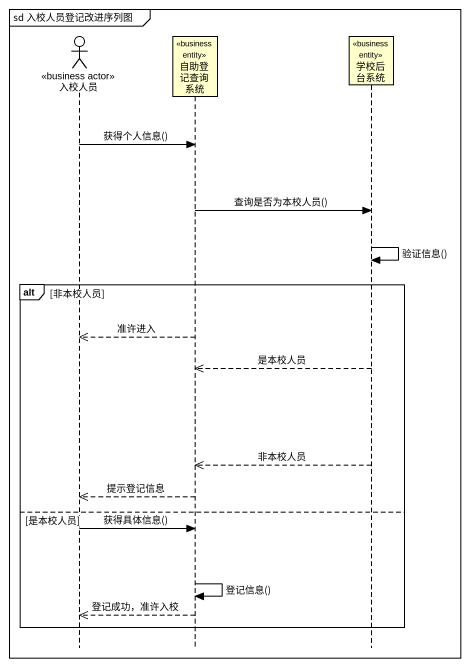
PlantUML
@startuml
mainframe sd 入校人员登记改进序列图
hide footbox
actor 入校人员 <<business actor>>
participant 自助登记查询系统 <<business entity>>
participant 学校后台系统 <<business entity>>

入校人员 -> 自助登记查询系统 : 获得个人信息()
自助登记查询系统 -> 学校后台系统 : 查询是否为本校人员()
学校后台系统 -> 学校后台系统 : 验证信息()
alt 非本校人员
  自助登记查询系统 -->> 入校人员 : 准许进入
  学校后台系统 -->> 自助登记查询系统 : 是本校人员
  学校后台系统 -->> 自助登记查询系统 : 非本校人员
  自助登记查询系统 -->> 入校人员 : 提示登记信息
else 是本校人员
  入校人员 -> 自助登记查询系统 : 获得具体信息()
  自助登记查询系统 -> 自助登记查询系统 : 登记信息()
  自助登记查询系统 -->> 入校人员 : 登记成功，准许入校
end
@enduml
